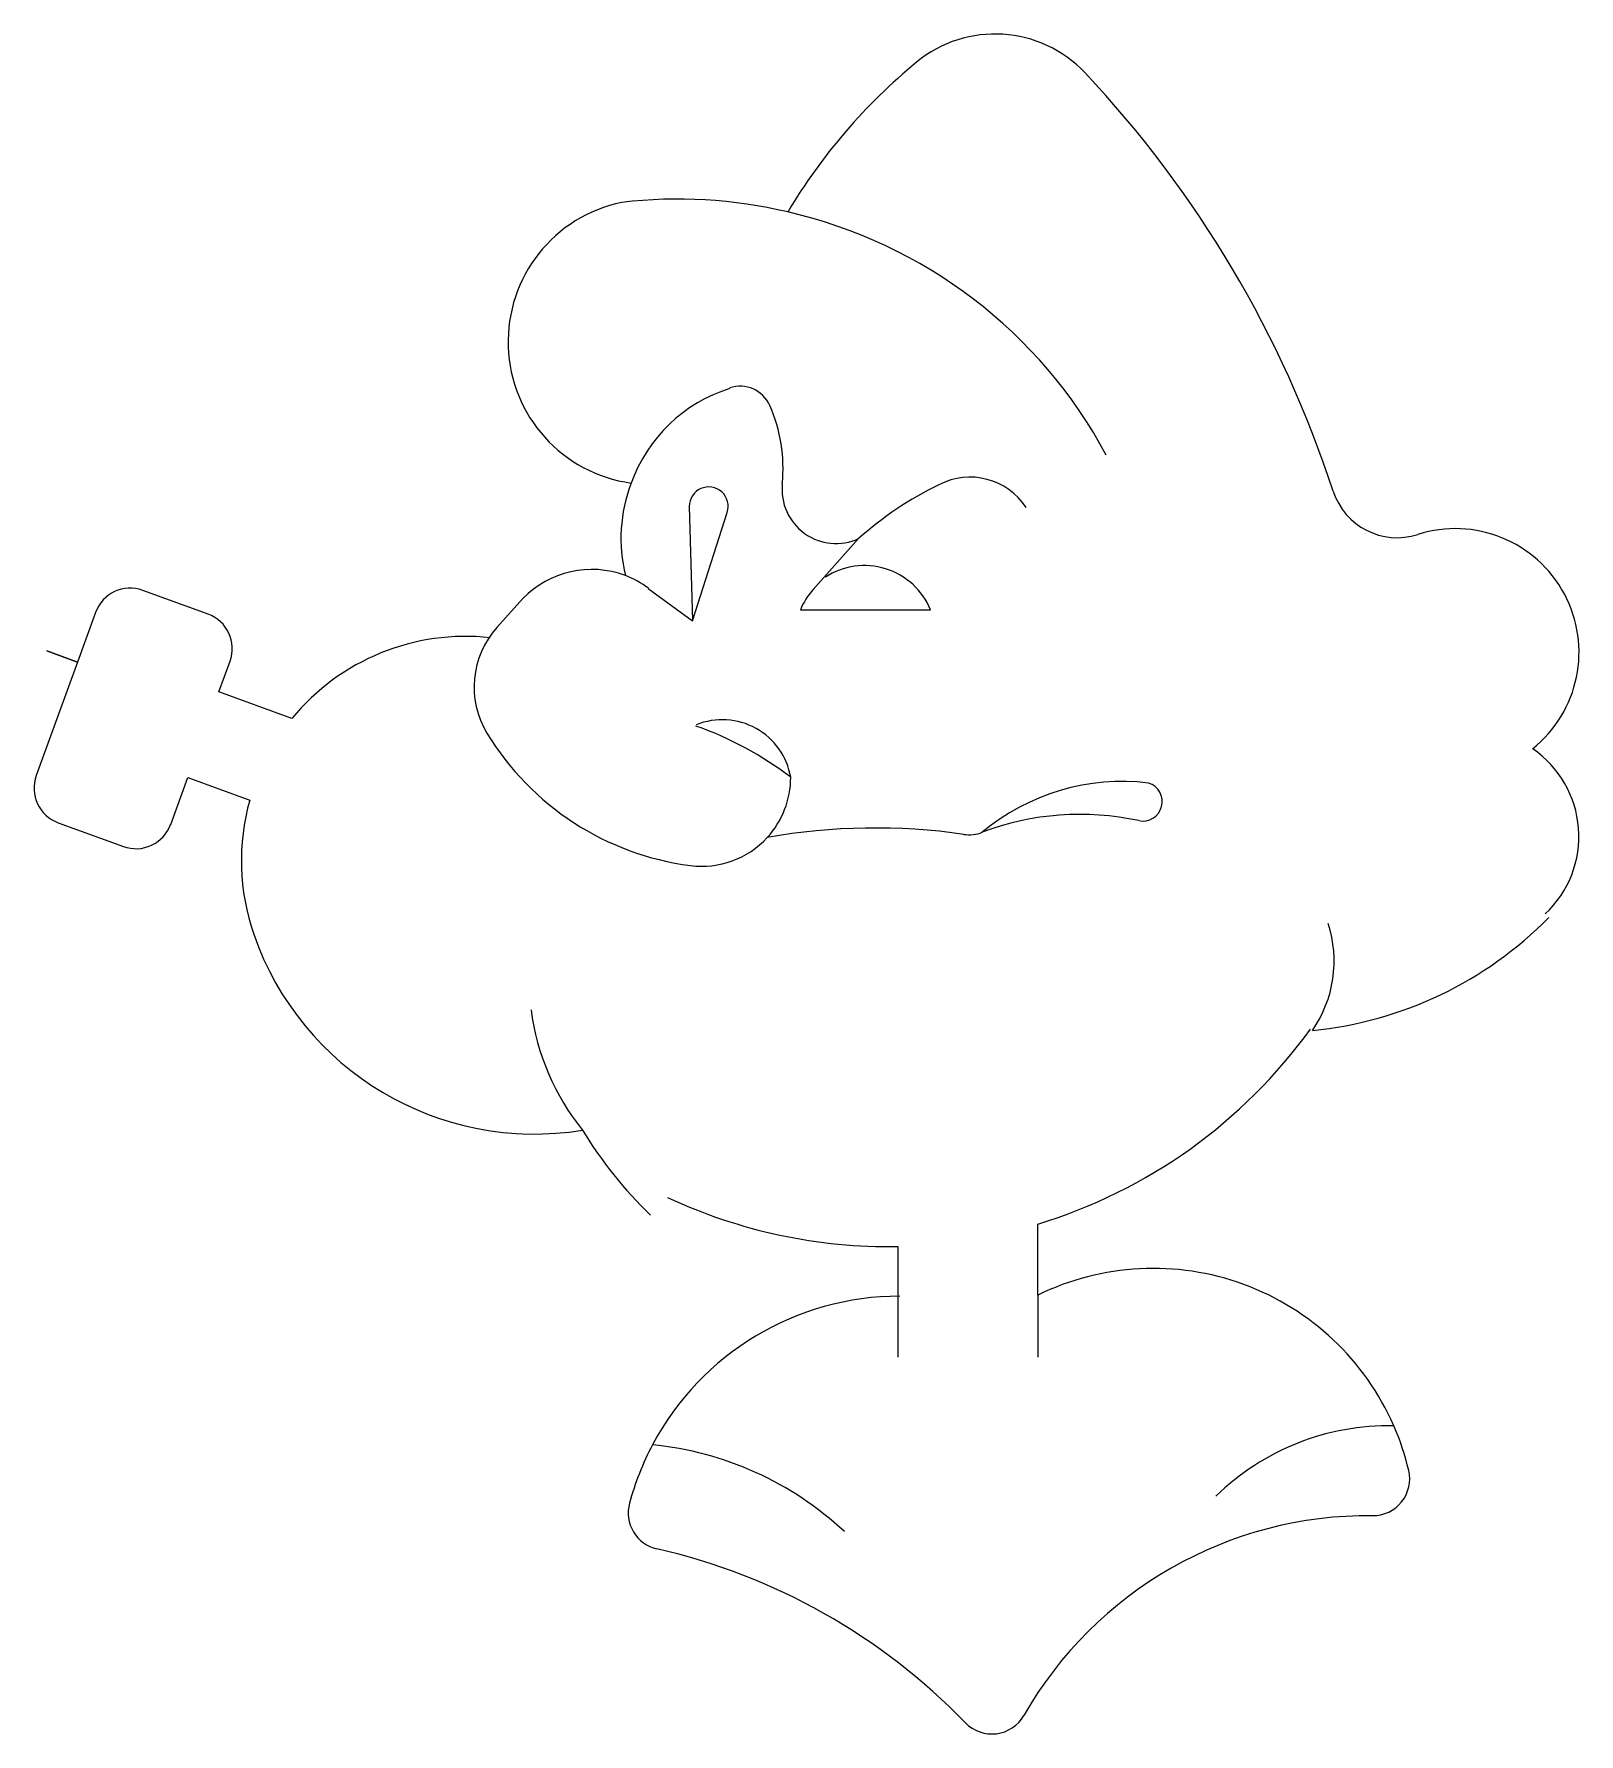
# Model space of a CAD drawing. Extents: x 0.33 to 2.55, y 0.07 to 2.52.
import ezdxf

# ---------------------------------------------------------------- set-up
doc = ezdxf.new("R2010")
doc.units = 0
doc.layers.get('0').update_dxf_attribs({"color": 1, "linetype": 'CONTINUOUS'})

msp = doc.modelspace()

# ---------------------------------------------------------------- linework, layer by layer
at = {"color": 1, "linetype": 'CONTINUOUS'}
for p, q in [((1.269, 1.8421), (1.2736, 1.6772)), ((1.2736, 1.6772), (1.3236, 1.8335)), ((1.5127, 1.7957), (1.4473, 1.7225)), ((0.576, 1.687), (0.482, 1.7212)), ((1.2098, 1.7238), (1.2736, 1.6772)), ((0.4141, 1.6895), (0.3881, 1.6181)), ((1.0294, 1.7095), (0.9919, 1.6678)), ((1.4289, 1.6933), (1.6164, 1.6933)), ((0.3881, 1.6181), (0.3286, 1.4546)), ((0.3439, 1.6342), (0.3881, 1.6181)), ((0.3881, 1.6181), (0.3439, 1.6342)), ((0.5916, 1.575), (0.6077, 1.6191)), ((0.6969, 1.5366), (0.5916, 1.575)), ((0.5222, 1.3842), (0.5468, 1.4518)), ((0.5468, 1.4518), (0.636, 1.4194)), ((0.3603, 1.3867), (0.4542, 1.3525)), ((1.7706, 0.7066), (1.7706, 0.8089)), ((1.569, 0.7766), (1.569, 0.6171)), ((1.7706, 0.7066), (1.7706, 0.6171))]:
    msp.add_line(p, q, dxfattribs=at)
for centre, radius, start, end in [((1.7092, 2.3442), 0.178058, 43.293239, 129.413985), ((2.122, 1.8421), 0.827982, 129.422809, 149.207122), ((0.672, 1.3671), 1.602962, 18.058551, 43.291242), ((1.213197, 2.07898), 0.2051, 101.5875, 262.154326), ((1.251844, 1.594535), 0.69, 76.689658, 96.644964), ((1.2551, 1.5866), 0.69699, 28.194905, 77.100268), ((1.3939, 1.8002), 0.221971, 107.442981, 160.087463), ((1.3419, 1.9682), 0.046991, 23.999654, 108.357837), ((1.1819, 1.8971), 0.222046, 354.184131, 23.96773), ((1.395511, 1.795836), 0.225, 159.182422, 193.686324), ((1.2969, 1.8421), 0.028051, 342.146387, 180.000005), ((1.4804, 1.8667), 0.078001, 174.187077, 294.462187), ((1.846585, 1.423517), 0.5, 115.872561, 131.895256), ((1.673, 1.7873), 0.096966, 33.264083, 117.384259), ((2.2883, 1.8941), 0.096995, 198.061689, 287.706419), ((2.372, 1.6321), 0.178007, 308.6598, 107.722602), ((1.128431, 1.613392), 0.138, 69.437889, 135.858173), ((1.1302, 1.6191), 0.132035, 52.755456, 69.286504), ((1.5212, 1.6538), 0.103069, 22.534343, 123.047552), ((0.4639, 1.6714), 0.052987, 70.026132, 160.026128), ((1.5241, 1.6538), 0.103043, 138.186379, 157.465654), ((0.5579, 1.6372), 0.052987, 340.026133, 70.026132), ((1.087, 1.5821), 0.128018, 137.976187, 211.255524), ((0.9469, 1.332), 0.323056, 83.691148, 140.703099), ((1.1137, 1.058), 0.496081, 52.601121, 70.622517), ((1.316469, 1.435025), 0.1, 9.831274, 112.066663), ((1.3221, 1.7249), 0.403045, 211.268502, 262.659897), ((2.3968, 1.367), 0.153025, 313.172889, 55.582208), ((0.3784, 1.4365), 0.052987, 160.026128, 250.026123), ((1.287, 1.452162), 0.128, 317.386487, 359.972088), ((1.892717, 1.131126), 0.315, 83.184252, 129.866854), ((1.9219, 1.4171), 0.028028, 257.848138, 72.987456), ((0.947, 1.3321), 0.323021, 164.320172, 199.119275), ((1.8318, 1.0018), 0.396984, 77.753009, 110.804363), ((0.4723, 1.4023), 0.052987, 250.026123, 340.063016), ((1.5369, 0.4821), 0.897016, 81.828344, 99.995773), ((1.6719, 1.4225), 0.053033, 261.86989, 290.859262), ((1.2869, 1.4521), 0.128042, 262.686261, 317.437331), ((2.112, 1.638), 0.553052, 275.613706, 315.51201), ((1.0462, 1.3666), 0.428046, 199.133387, 279.288512), ((2.0221, 1.1876), 0.175317, 325.222162, 18.010244), ((1.3852, 1.1622), 0.347007, 187.452916, 218.940881), ((1.552, 1.5295), 0.753027, 286.875622, 324.261592), ((1.6153, 1.2441), 0.583095, 210.963752, 226.405116), ((1.5564, 1.5295), 0.753056, 244.945883, 270.958768), ((1.937, 0.3671), 0.378013, 23.560814, 116.110976), ((1.572, 0.3021), 0.403, 90.000003, 152.016993), ((2.2747, 0.1653), 0.35301, 88.571557, 134.522352), ((1.937, 0.3671), 0.377996, 13.337729, 23.560814), ((1.572, 0.3021), 0.403018, 152.016993, 164.929398), ((1.1697, 0.0215), 0.471986, 46.895379, 84.358259), ((2.2532, 0.4421), 0.053002, 269.459487, 13.302394), ((1.234, 0.3931), 0.053027, 164.915464, 257.118974), ((2.2469, -0.1829), 0.571962, 89.419047, 150.194234), ((1.022, -0.5329), 0.897026, 44.060512, 77.104004), ((1.7047, 0.1278), 0.05304, 224.083344, 330.094054)]:
    msp.add_arc(centre, radius, start, end, dxfattribs=at)

doc.saveas('drawing.dxf')
